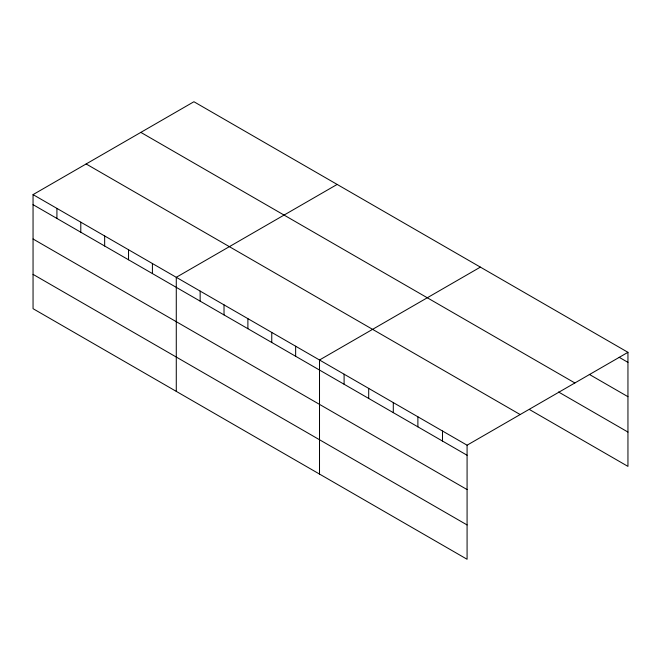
<?xml version="1.0" encoding="UTF-8"?>
<svg xmlns="http://www.w3.org/2000/svg" width="661" height="661" viewBox="0 0 661 661"><rect width="100%" height="100%" fill="white"/><g stroke="black" fill="none" stroke-linecap="round" stroke-linejoin="round"><path stroke-width="0.99" d="M33.05 194.615L467.079 445.2L467.079 559.264L33.05 308.679L33.05 194.615L193.921 101.736L627.95 352.321L627.95 466.385L529.568 409.589M337.151 184.427L176.28 277.306L176.28 391.378M480.382 267.118L319.511 359.997L319.511 474.069M467.079 445.2L627.95 352.321M619.167 357.295L627.95 362.368M589.298 374.382L627.95 396.691M140.834 132.382L574.863 382.967M558.553 391.998L627.95 432.063M86.137 163.961L520.166 414.546M33.05 204.662L467.079 455.247M33.05 238.993L467.079 489.57M33.05 274.356L467.079 524.941M442.482 430.997L442.482 441.044M417.884 416.794L417.884 426.849M393.295 402.599L393.295 412.646M368.698 388.395L368.698 398.451M344.1 374.2L344.1 384.248M295.641 346.215L295.641 356.262M271.762 332.433L271.762 342.481M247.892 318.652L247.892 328.699M224.021 304.87L224.021 314.917M200.151 291.088L200.151 301.135M152.41 263.524L152.41 273.571M128.54 249.742L128.54 259.79M104.661 235.96L104.661 246.008M80.791 222.179L80.791 232.226M56.92 208.397L56.92 218.444"/></g></svg>
